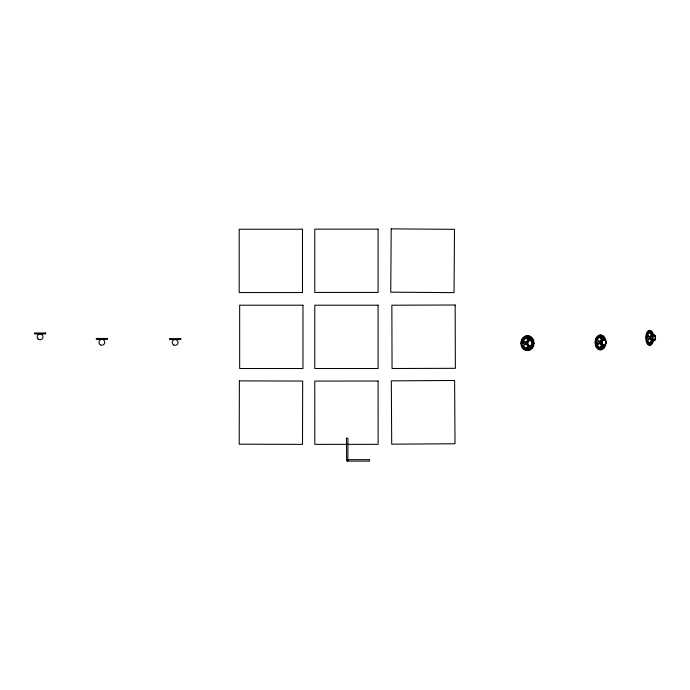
<?xml version="1.0" encoding="UTF-8"?>
<svg xmlns="http://www.w3.org/2000/svg" width="690" height="690" viewBox="0 0 690 690"><rect width="100%" height="100%" fill="white"/><g stroke="black" fill="none" stroke-linecap="round" stroke-linejoin="round"><path stroke-width="1.03" d="M602.413 340.067L602.43 339.471L603.474 339.868A3.347 1.458 55.1 0 1 603.06 336.798A6.503 4.597 -90 0 0 598.463 336.798L596.781 339.178A6.503 4.597 -90 0 0 596.781 345.681L598.463 348.062A6.503 4.597 -90 0 0 603.06 348.062L604.742 345.681A6.503 4.597 -90 0 0 605.199 344.112M528.851 340.774L528.876 340.179L530.153 340.575A3.347 2.044 49.3 0 1 530.507 337.505A6.503 5.632 -90 0 0 524.874 337.505L522.813 339.885A6.503 5.632 -90 0 0 522.813 346.389L524.874 348.769A6.503 5.632 -90 0 0 530.507 348.769L532.568 346.389A6.503 5.632 -90 0 0 532.568 339.885L530.507 337.505M652.973 334.892L651.705 332.183A6.503 3.252 -90 0 0 648.453 332.183L647.263 334.564A6.503 3.252 -90 0 0 647.263 341.058L648.453 343.439A6.503 3.252 -90 0 0 651.705 343.439A3.347 0.768 -58 0 1 652.861 340.368L652.128 340.765C650.066 339.885 650.066 335.737 652.128 334.857L652.507 334.952M651.8 340.153L651.075 339.04L650.843 336.332A3.347 2.881 65.1 0 1 647.263 334.564M602.974 345.285C599.757 345.871 599.386 339.825 602.43 339.471M600.438 349.39L600.861 349.131L600.55 349.459M529.532 345.992C525.806 346.941 525.133 340.274 528.876 340.179M526.401 343.905L526.841 343.784L526.401 342.369M601.887 345.285L601.973 344.767L602.43 345.388M528.212 345.992L527.807 345.241L527.591 345.699A3.347 2.76 -24 0 1 524.874 348.769M653.042 340.42L651.705 343.439M651.507 339.911L651.386 340.368A3.347 2.01 -49.9 0 1 648.453 343.439M605.466 342.352L605.466 342.507M601.568 344.534L601.387 344.991A3.347 2.467 -40.2 0 1 598.463 348.062M651.8 335.53L651.265 336.151L651.075 335.72M600.956 344.517L600.412 343.197M651.075 339.04L650.843 339.29A3.347 2.881 -65.1 0 0 647.263 341.058M530.153 345.699L530.679 345.224M600.947 343.655L600.619 343.905A3.347 3.183 -46.1 0 0 596.781 345.681M521.286 342.852L521.295 343.439M528.307 340.851L527.591 340.575A3.347 2.76 24 0 0 524.874 337.505M347.182 459.635L346.432 460.377L347.182 461.127L369.512 461.127L369.512 459.635L347.173 459.635C348.7 459.514 347.294 462.171 347.173 460.575M346.656 460.515L346.432 438.167L347.924 438.167L347.924 459.445M347.372 460.515L347.82 460.515M526.315 343.137L526.772 343.172M528.307 345.483L528.876 346.095M603.06 336.798L604.742 339.178A6.503 4.597 -90 0 1 605.199 340.748M527.065 341.05L527.048 341.973L526.66 341.662A3.347 3.269 -8.4 0 1 522.813 339.885M600.956 340.343L600.947 341.265L600.619 340.955A3.347 3.183 46.1 0 1 596.781 339.178M651.507 335.771L651.386 335.254A3.347 2.01 49.9 0 0 648.453 332.183M601.887 339.575L601.568 340.386L601.387 339.868A3.347 2.467 40.2 0 0 598.463 336.798M595.522 342.43L595.625 342.438A6.503 4.597 -90 0 1 595.798 340.748M655.069 339.144A2.657 1.328 -90 0 1 653.059 339.851A2.657 1.328 -90 0 1 653.059 335.771A2.657 1.328 -90 0 1 655.069 336.478M655.198 337.125A2.657 1.328 -90 0 1 655.198 338.497M647.513 336.435A5.313 2.657 -90 0 1 649.73 332.546A5.313 2.657 -90 0 1 652.378 335.159M652.378 340.463A5.313 2.657 -90 0 1 650.075 343.12M649.385 342.939A5.313 2.657 -90 0 1 647.781 340.463M653.275 341.524A7.4 3.7 -90 0 1 647.686 343.499A7.4 3.7 -90 0 1 647.686 332.157A7.4 3.7 -90 0 1 653.275 334.124M652.662 334.926A3.347 0.768 58 0 1 651.705 332.183M651.282 344.232A7.4 3.7 -90 0 1 645.762 338.79A7.4 3.7 -90 0 1 650.385 330.674M651.058 332.183A6.503 3.252 -90 0 1 652.248 334.564M652.248 341.058A6.503 3.252 -90 0 1 651.058 343.439M647.807 343.439A6.503 3.252 -90 0 1 647.134 342.413M523.71 340.481A5.313 4.597 -90 0 1 531.671 340.481M532.137 344.508A5.313 4.597 -90 0 1 528.29 348.407A5.313 4.597 -90 0 1 523.71 345.794M523.089 343.137A5.313 4.597 -90 0 1 523.253 341.766M522.813 346.389A3.347 3.269 8.4 0 1 526.66 344.612M530.507 348.769A3.347 2.044 -49.3 0 1 529.998 346.026M531.645 344.526A3.347 1.544 -76.1 0 1 532.568 346.389M532.568 339.885A3.347 1.544 76.1 0 1 531.645 341.748M530.136 337.505A6.503 5.632 -90 0 1 532.758 341.455M532.758 344.819A6.503 5.632 -90 0 1 530.136 348.769M524.504 348.769A6.503 5.632 -90 0 1 522.442 346.389M523.339 338.54A6.503 5.632 -90 0 1 524.504 337.505M528.971 350.304A7.4 6.408 -90 0 1 521.286 345.681A7.4 6.408 -90 0 1 524.598 336.444A7.4 6.408 -90 0 1 532.861 339.454M531.999 342.499A1.32 0.578 85.3 0 1 532.93 343.137A1.32 0.578 -85.3 0 1 532.206 343.991M600.757 337.117A5.313 3.752 -90 0 1 604.009 339.773M604.009 345.086A5.313 3.752 -90 0 1 602.637 347.027M601.732 347.562A5.313 3.752 -90 0 1 600.757 347.743M599.791 347.562A5.313 3.752 -90 0 1 597.135 343.801M597.505 339.773A5.313 3.752 -90 0 1 599.791 337.298M603.06 348.062A3.347 1.458 -55.1 0 1 603.293 345.319M604.785 344.759A3.347 0.742 -77.3 0 1 604.742 345.681M604.742 339.178A3.347 0.742 77.3 0 1 604.785 340.092M603.491 337.833A6.503 4.597 -90 0 1 604.216 339.178M604.216 345.681A6.503 4.597 -90 0 1 602.534 348.062M596.255 339.178A6.503 4.597 -90 0 1 597.937 336.798M601.585 349.597A7.4 5.235 -90 0 1 594.996 342.447A7.4 5.235 -90 0 1 601.585 335.288M602.844 336.03A7.4 5.235 -90 0 1 604.759 338.738M239.378 380.88L239.197 444.179L302.496 444.369L302.686 381.07L239.378 380.88M391.213 228.873L390.747 292.172L454.046 292.638L454.512 229.339L391.213 228.873M645.814 337.746L645.814 337.746M646.452 337.746L646.452 337.746M649.928 330.795L649.946 330.726M649.928 344.69L649.928 344.69M600.033 335.409L600.343 335.737L600.033 335.409M600.55 335.409L600.861 335.737L600.55 335.409M527.065 336.125L527.539 336.341L527.065 336.125M527.436 336.125L527.91 336.341L527.436 336.125M521.416 343.077L521.89 343.292L521.416 343.077M527.065 350.02L527.531 350.253L527.065 350.02M527.436 350.02L527.902 350.253L527.436 350.02M533.094 343.068L533.56 343.301L533.094 343.068M533.456 343.068L533.922 343.301L533.456 343.068M454.607 380.466L391.308 380.871L391.713 444.17L455.012 443.765L454.607 380.466M455.159 305.014L391.86 305.204L392.049 368.503L455.348 368.313L455.159 305.014M378.086 229.149L314.787 229.149L314.787 292.448L378.086 292.448L378.086 229.149M302.487 229.235L239.189 229.235L239.189 292.543L302.487 292.543L302.487 229.235M302.962 305.196L239.663 305.196L239.663 368.503L302.962 368.503L302.962 305.196M378.086 305.196L314.787 305.196L314.787 368.503L378.086 368.503L378.086 305.196M45.669 333.003L34.5 333.003L34.5 333.934L45.669 333.934L45.669 333.003M107.476 338.471L96.298 338.471L96.298 339.402L107.476 339.402L107.476 338.471M180.737 338.592L169.567 338.592L169.567 339.523L180.737 339.523L180.737 338.592M378.086 381.035L314.787 381.07L314.821 444.369L378.12 444.334L378.086 381.035M38.028 338.911A2.915 2.915 0 0 0 42.901 337.608A2.915 2.915 0 0 0 39.33 334.038A2.915 2.915 0 0 0 38.028 338.911M655.112 339.687A2.657 1.328 -90 0 0 654.517 335.245A2.657 1.328 -90 0 0 652.887 338.497A2.657 1.328 -90 0 0 655.112 339.687M654.957 339.903A2.958 1.475 -90 0 0 654.301 334.952A2.958 1.475 -90 0 0 652.49 338.574A2.958 1.475 -90 0 0 654.957 339.903M651.498 342.507A1.32 0.466 -53.8 0 0 651.696 341.507A1.32 0.63 -51 0 0 650.61 342.507A1.32 0.63 -51 0 0 650.498 343.577A1.32 0.466 -53.8 0 0 651.498 342.507M649.851 337.807A1.32 1.182 80.6 0 0 647.617 337.807A1.32 1.182 -80.6 0 0 649.851 337.807M650.61 333.115A1.32 0.63 51 0 0 651.696 334.115A1.32 0.466 53.8 0 0 651.498 333.115A1.32 0.466 53.8 0 0 650.498 332.045A1.32 0.63 51 0 0 650.61 333.115M532.05 344.465A2.657 2.303 -90 0 0 530.058 340.481A2.657 2.303 -90 0 0 528.066 344.465A2.657 2.303 -90 0 0 532.05 344.465M531.904 344.465A2.657 2.303 -90 0 0 529.911 340.481A2.657 2.303 -90 0 0 527.91 344.465A2.657 2.303 -90 0 0 531.904 344.465M531.714 345.224A2.958 2.562 -90 0 0 530.567 340.282A2.958 2.562 -90 0 0 527.436 343.905A2.958 2.562 -90 0 0 531.714 345.224M527.936 348.907A1.32 0.897 -40.8 0 0 528.626 346.829A1.32 0.992 -32.5 0 0 527.936 348.907M532.214 348.39A7.4 6.408 -90 0 0 529.334 336.004A7.4 6.408 -90 0 0 521.485 345.069A7.4 6.408 -90 0 0 532.214 348.39M525.426 343.137A1.32 1.311 -41.4 0 0 522.942 343.137A1.32 1.311 41.4 0 0 525.426 343.137M527.936 337.376A1.32 0.992 32.5 0 0 528.626 339.446A1.32 0.897 40.8 0 0 527.936 337.376M605.734 343.758A2.657 1.88 -90 0 0 604.104 339.773A2.657 1.88 -90 0 0 602.474 343.758A2.657 1.88 -90 0 0 605.734 343.758M605.518 343.758A2.657 1.88 -90 0 0 603.897 339.773A2.657 1.88 -90 0 0 602.266 343.758A2.657 1.88 -90 0 0 605.518 343.758M605.372 344.517A2.958 2.087 -90 0 0 604.431 339.575A2.958 2.087 -90 0 0 601.878 343.197A2.958 2.087 -90 0 0 605.372 344.517M602.18 347.122A1.32 0.707 -49.1 0 0 602.085 346.121A1.32 0.837 -44.1 0 0 600.93 347.122A1.32 0.837 -44.1 0 0 601.111 348.191A1.32 0.707 -49.1 0 0 602.18 347.122M604.449 347.674A7.4 5.235 -90 0 0 602.103 335.288A7.4 5.235 -90 0 0 595.694 344.362A7.4 5.235 -90 0 0 604.449 347.674M599.472 342.43A1.32 1.285 69.6 0 0 597.031 342.43A1.32 1.285 -69.6 0 0 599.472 342.43M600.93 337.738A1.32 0.837 44.1 0 0 602.085 338.738A1.32 0.707 49.1 0 0 602.18 337.738A1.32 0.707 49.1 0 0 601.111 336.668A1.32 0.837 44.1 0 0 600.93 337.738M100.43 344.836A2.915 2.915 0 0 0 104.802 342.318A2.915 2.915 0 0 0 100.43 339.791A2.915 2.915 0 0 0 100.43 344.836M173.69 344.957A2.915 2.915 0 0 0 178.063 342.438A2.915 2.915 0 0 0 173.69 339.911A2.915 2.915 0 0 0 173.69 344.957"/></g></svg>
